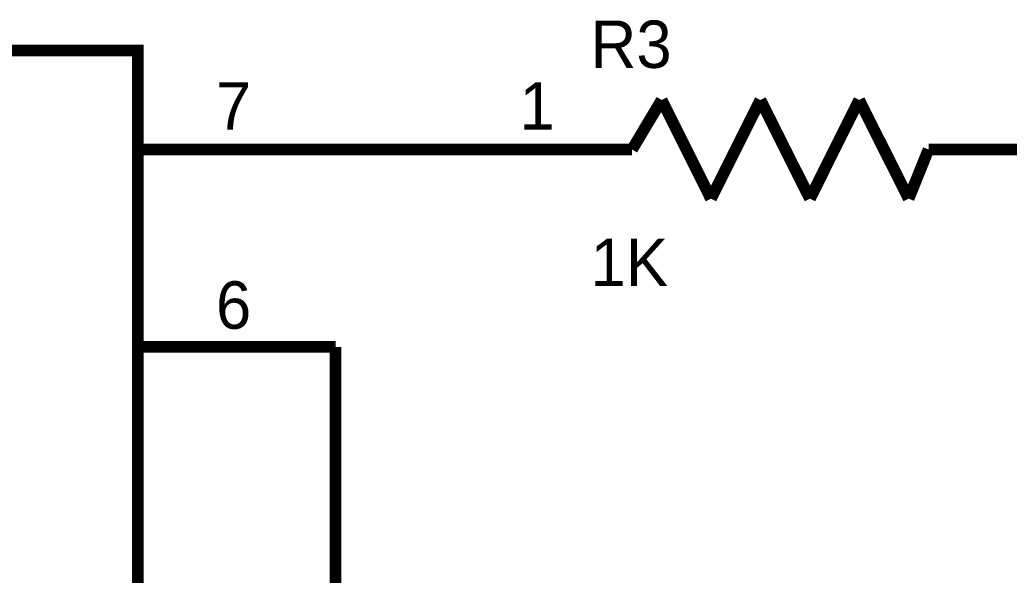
# Model space of a CAD drawing. Header units: inches. Extents: x -11.7 to 11.5, y 0 to 7.6.
# Drawn here: x 6.18 to 7.182, y 2.569 to 3.131 of the extents above; entities that cross this region are included whole.
import ezdxf

# ---------------------------------------------------------------- set-up
doc = ezdxf.new("R2010")
doc.units = ezdxf.units.IN
doc.header["$MEASUREMENT"] = 0
doc.layers.add('Sheet', color=255, linetype='Continuous')

msp = doc.modelspace()

# ---------------------------------------------------------------- linework, layer by layer
at = {"layer": 'Sheet'}
for points in [[(5.3003, 3.1, 0.0118, 0.0118, 0), (6.2999, 3.1, 0.0118, 0.0118, 0), (6.2999, 2.3, 0.0118, 0.0118, 0), (5.3003, 2.3, 0.0118, 0.0118, 0), (5.3003, 3.1, 0.0118, 0.0118, 0)], [(5.3003, 3.1, 0.0039, 0.0039, 0), (5.3003, 2.3, 0.0039, 0.0039, 0), (6.2999, 2.3, 0.0039, 0.0039, 0), (6.2999, 3.1, 0.0039, 0.0039, 0), (5.3003, 3.1, 0.0039, 0.0039, 0), (5.3003, 3.1, 0.0039, 0.0039, 0)]]:
    msp.add_lwpolyline(points, format="xyseb", close=True, dxfattribs=at)
for points in [[(6.7999, 2.9997, 0.0118, 0.0118, 0), (6.8299, 3.0498, 0.0118, 0.0118, 0)], [(6.8299, 3.0498, 0.0118, 0.0118, 0), (6.8797, 2.9499, 0.0118, 0.0118, 0)], [(6.8797, 2.9499, 0.0118, 0.0118, 0), (6.9298, 3.0498, 0.0118, 0.0118, 0)], [(6.9298, 3.0498, 0.0118, 0.0118, 0), (6.9799, 2.9499, 0.0118, 0.0118, 0)], [(6.9799, 2.9499, 0.0118, 0.0118, 0), (7.0297, 3.0498, 0.0118, 0.0118, 0)], [(7.0297, 3.0498, 0.0118, 0.0118, 0), (7.0798, 2.9499, 0.0118, 0.0118, 0)], [(6.2999, 2.9997, 0.0118, 0.0118, 0), (6.4999, 2.9997, 0.0118, 0.0118, 0)], [(6.4999, 2.9997, 0.0118, 0.0118, 0), (6.5998, 2.9997, 0.0118, 0.0118, 0)], [(6.7999, 2.9997, 0.0118, 0.0118, 0), (6.5998, 2.9997, 0.0118, 0.0118, 0)], [(6.7999, 2.9997, 0.0118, 0.0118, 0), (6.7699, 2.9997, 0.0118, 0.0118, 0)], [(7.0798, 2.9499, 0.0118, 0.0118, 0), (7.0999, 2.9997, 0.0118, 0.0118, 0)], [(7.0999, 2.9997, 0.0118, 0.0118, 0), (7.2997, 2.9997, 0.0118, 0.0118, 0)], [(7.0999, 2.9997, 0.0118, 0.0118, 0), (7.1296, 2.9997, 0.0118, 0.0118, 0)], [(6.2999, 2.7999, 0.0118, 0.0118, 0), (6.4999, 2.7999, 0.0118, 0.0118, 0)], [(6.4999, 2.7999, 0.0118, 0.0118, 0), (6.4999, 2.3999, 0.0118, 0.0118, 0)]]:
    msp.add_lwpolyline(points, format="xyseb", dxfattribs=at)

# ---------------------------------------------------------------- texts
for s, height, p in [('R3', 0.04801, (6.7579, 3.0822)), ('7', 0.048, (6.3788, 3.0198)), ('1', 0.048, (6.6859, 3.0198)), ('1K', 0.04801, (6.7579, 2.8614)), ('6', 0.048, (6.3788, 2.8182))]:
    msp.add_text(s, height=height, dxfattribs=at).set_placement(p)

doc.saveas('drawing.dxf')
